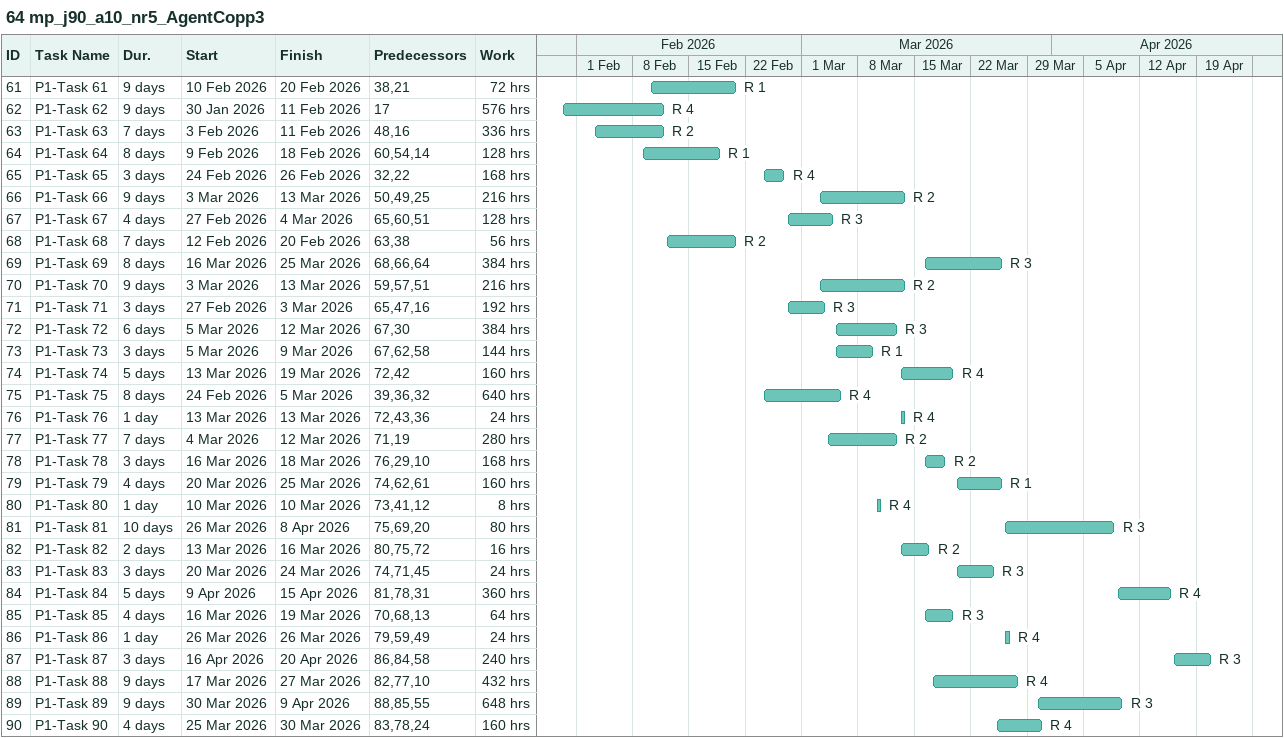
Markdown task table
64 mp_j90_a10_nr5_AgentCopp3

| ID | Task | Duration | Start | Finish | Predecessors | Resources | Work (h) |
|---|---|---|---|---|---|---|---|
| 61 | P1-Task 61 | 9d | 2026-02-10 | 2026-02-20 | 38, 21 | R 1 | 72 |
| 62 | P1-Task 62 | 9d | 2026-01-30 | 2026-02-11 | 17 | R 4 | 576 |
| 63 | P1-Task 63 | 7d | 2026-02-03 | 2026-02-11 | 48, 16 | R 2 | 336 |
| 64 | P1-Task 64 | 8d | 2026-02-09 | 2026-02-18 | 60, 54, 14 | R 1 | 128 |
| 65 | P1-Task 65 | 3d | 2026-02-24 | 2026-02-26 | 32, 22 | R 4 | 168 |
| 66 | P1-Task 66 | 9d | 2026-03-03 | 2026-03-13 | 50, 49, 25 | R 2 | 216 |
| 67 | P1-Task 67 | 4d | 2026-02-27 | 2026-03-04 | 65, 60, 51 | R 3 | 128 |
| 68 | P1-Task 68 | 7d | 2026-02-12 | 2026-02-20 | 63, 38 | R 2 | 56 |
| 69 | P1-Task 69 | 8d | 2026-03-16 | 2026-03-25 | 68, 66, 64 | R 3 | 384 |
| 70 | P1-Task 70 | 9d | 2026-03-03 | 2026-03-13 | 59, 57, 51 | R 2 | 216 |
| 71 | P1-Task 71 | 3d | 2026-02-27 | 2026-03-03 | 65, 47, 16 | R 3 | 192 |
| 72 | P1-Task 72 | 6d | 2026-03-05 | 2026-03-12 | 67, 30 | R 3 | 384 |
| 73 | P1-Task 73 | 3d | 2026-03-05 | 2026-03-09 | 67, 62, 58 | R 1 | 144 |
| 74 | P1-Task 74 | 5d | 2026-03-13 | 2026-03-19 | 72, 42 | R 4 | 160 |
| 75 | P1-Task 75 | 8d | 2026-02-24 | 2026-03-05 | 39, 36, 32 | R 4 | 640 |
| 76 | P1-Task 76 | 1d | 2026-03-13 | 2026-03-13 | 72, 43, 36 | R 4 | 24 |
| 77 | P1-Task 77 | 7d | 2026-03-04 | 2026-03-12 | 71, 19 | R 2 | 280 |
| 78 | P1-Task 78 | 3d | 2026-03-16 | 2026-03-18 | 76, 29, 10 | R 2 | 168 |
| 79 | P1-Task 79 | 4d | 2026-03-20 | 2026-03-25 | 74, 62, 61 | R 1 | 160 |
| 80 | P1-Task 80 | 1d | 2026-03-10 | 2026-03-10 | 73, 41, 12 | R 4 | 8 |
| 81 | P1-Task 81 | 10d | 2026-03-26 | 2026-04-08 | 75, 69, 20 | R 3 | 80 |
| 82 | P1-Task 82 | 2d | 2026-03-13 | 2026-03-16 | 80, 75, 72 | R 2 | 16 |
| 83 | P1-Task 83 | 3d | 2026-03-20 | 2026-03-24 | 74, 71, 45 | R 3 | 24 |
| 84 | P1-Task 84 | 5d | 2026-04-09 | 2026-04-15 | 81, 78, 31 | R 4 | 360 |
| 85 | P1-Task 85 | 4d | 2026-03-16 | 2026-03-19 | 70, 68, 13 | R 3 | 64 |
| 86 | P1-Task 86 | 1d | 2026-03-26 | 2026-03-26 | 79, 59, 49 | R 4 | 24 |
| 87 | P1-Task 87 | 3d | 2026-04-16 | 2026-04-20 | 86, 84, 58 | R 3 | 240 |
| 88 | P1-Task 88 | 9d | 2026-03-17 | 2026-03-27 | 82, 77, 10 | R 4 | 432 |
| 89 | P1-Task 89 | 9d | 2026-03-30 | 2026-04-09 | 88, 85, 55 | R 3 | 648 |
| 90 | P1-Task 90 | 4d | 2026-03-25 | 2026-03-30 | 83, 78, 24 | R 4 | 160 |
